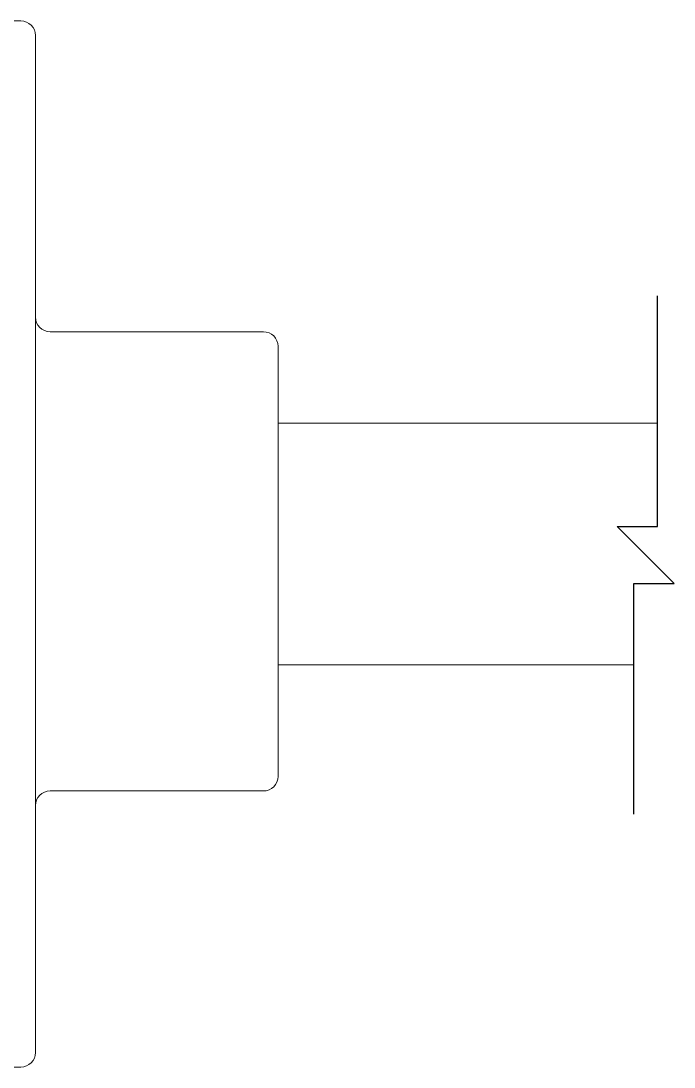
# Model space of a CAD drawing. Header units: inches. Extents: x 12.3 to 22.8, y 7.7 to 18.8.
# Drawn here: x 20.527 to 21.2, y 11.697 to 12.775 of the extents above; entities that cross this region are included whole.
import ezdxf

# ---------------------------------------------------------------- set-up
doc = ezdxf.new("R2010")
doc.units = ezdxf.units.IN
doc.header["$MEASUREMENT"] = 0

msp = doc.modelspace()

# ---------------------------------------------------------------- linework, layer by layer
at = {"color": 7, "linetype": 'Continuous', "lineweight": 15}
for p, q in [((20.54152, 12.76023), (20.54152, 11.7121)), ((20.79152, 12.43991), (20.79152, 12.05406)), ((20.79152, 12.05406), (20.79152, 12.02895)), ((20.79152, 12.02895), (20.79152, 11.99662))]:
    msp.add_line(p, q, dxfattribs=at)
msp.add_lwpolyline([(21.15837, 11.95763), (21.15837, 12.19553), (21.19977, 12.19553), (21.1705, 12.2248), (21.14123, 12.25408), (21.18262, 12.25408), (21.18262, 12.49198)])
for centre, start, end in [((20.52652, 12.76023), 359.99469, 90.00531), ((20.55652, 12.46991), 179.99469, 270.00531), ((20.77652, 12.43992), 359.99469, 90.00531), ((20.77652, 11.99662), 269.99469, 0.00531), ((20.55652, 11.96662), 89.99469, 180.00531), ((20.52652, 11.7121), 269.99469, 0.00531)]:
    msp.add_arc(centre, 0.015, start, end, dxfattribs=at)
for points in [[(20.52652, 12.77523), (20.41652, 12.77523)], [(20.77652, 12.45491), (20.55652, 12.45491)], [(21.18262, 12.36054), (20.79152, 12.36054)], [(20.79152, 12.11179), (21.15837, 12.11179)], [(20.55652, 11.98162), (20.77652, 11.98162)]]:
    msp.add_open_spline(points, degree=1, dxfattribs=at)
msp.add_open_spline([(20.30652, 11.6971), (20.34318, 11.6971), (20.41652, 11.6971), (20.48985, 11.6971), (20.52652, 11.6971)], degree=3, knots=[0, 0, 0, 0, 0.4999947, 1, 1, 1, 1], dxfattribs=at)

doc.saveas('drawing.dxf')
